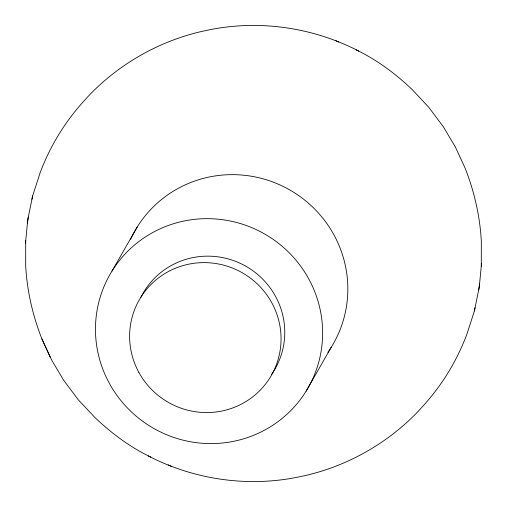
<?xml version="1.0" encoding="UTF-8"?>
<svg xmlns="http://www.w3.org/2000/svg" width="507" height="507" viewBox="0 0 507 507"><rect width="100%" height="100%" fill="white"/><g stroke="black" fill="none" stroke-linecap="round" stroke-linejoin="round"><path stroke-width="0.76" d="M25.724 240.603L25.673 265.402C26.947 290.536 32.682 315.455 41.872 338.853L51.663 360.09L63.698 380.288L78.23 399.719L94.955 417.572C111.559 433.339 130.134 447.237 150.858 457.111M481.276 266.397L481.327 241.598C480.053 216.464 474.318 191.545 465.128 168.147L455.337 146.91L443.302 126.712L428.77 107.281L412.045 89.428C395.441 73.661 376.866 59.763 356.142 49.889M27.429 223.194L28.278 217.129M479.571 283.806L478.722 289.871M25.483 243.189L27.752 219.778L32.606 196.019L40.123 172.76C50.408 145.268 66.119 119.975 86.196 98.567L88.224 96.279C118.809 64.047 158.887 41.219 202.204 31.333L205.139 30.724C256.732 19.171 311.881 26.795 358.766 51.08M481.517 263.811L479.248 287.222L474.394 310.981L466.877 334.24C456.592 361.732 440.881 387.025 420.804 408.433L418.776 410.721C388.191 442.953 348.113 465.781 304.796 475.667L301.861 476.276C250.268 487.829 195.119 480.205 148.234 455.92M31.954 199.283L32.606 196.019M474.394 310.981L475.046 307.717M112.009 271.049L137.213 227.041M306.082 391.195A114.126 111.914 29.8 0 0 211.66 218.745A114.126 111.914 29.8 0 0 109.398 383.425A114.126 111.914 29.8 0 0 306.082 391.195L331.286 347.187M335.919 40.769L338.739 42.049M168.261 464.951L171.081 466.231M41.872 338.853L50.244 357.258M130.654 239.26A114.126 111.914 29.8 0 1 289.915 190.024A114.126 111.914 29.8 0 1 327.883 352.34M140.635 297.837A76.088 74.611 29.8 0 1 246.719 266.726A76.088 74.611 29.8 0 1 271.613 374.394M138.905 372.461A76.088 74.611 29.8 0 0 270.028 377.639A76.088 74.611 29.8 0 0 207.084 262.677A76.088 74.611 29.8 0 0 138.905 372.461"/></g></svg>
